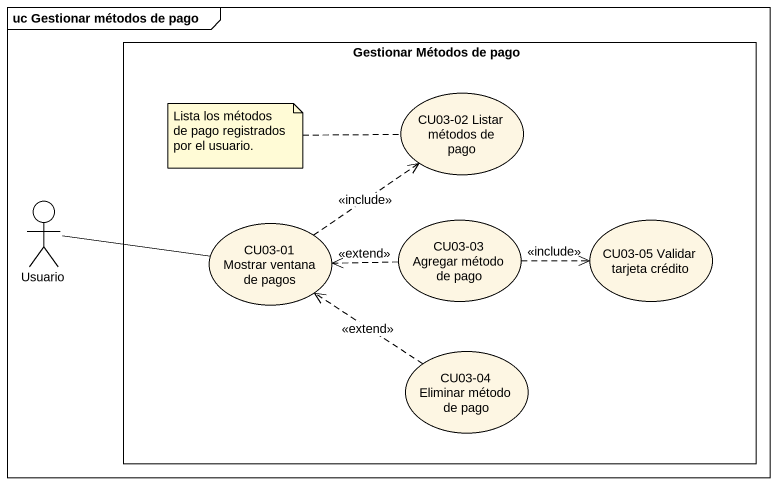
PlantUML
@startuml
mainframe uc Gestionar métodos de pago
rectangle "Gestionar Métodos de pago" as Gestionar_Métodos_de_pago {
  usecase "CU03-02 Listar métodos de pago" as CU03_02_Listar_métodos_de
  usecase "CU03-01 Mostrar ventana de pagos" as CU03_01_Mostrar_ventana_de
  usecase "CU03-03 Agregar método de pago" as CU03_03_Agregar_método_de
  usecase "CU03-05 Validar tarjeta crédito" as CU03_05_Validar_tarjeta
  usecase "CU03-04 Eliminar método de pago" as CU03_04_Eliminar_método_de
}
actor Usuario
Usuario -right- CU03_01_Mostrar_ventana_de
CU03_01_Mostrar_ventana_de .up.> CU03_02_Listar_métodos_de : <<include>>
CU03_03_Agregar_método_de .left.> CU03_01_Mostrar_ventana_de : <<extend>>
CU03_03_Agregar_método_de .right.> CU03_05_Validar_tarjeta : <<include>>
CU03_04_Eliminar_método_de .up.> CU03_01_Mostrar_ventana_de : <<extend>>
note left of CU03_02_Listar_métodos_de : Lista los métodos de pago registrados por el usuario.
@enduml
